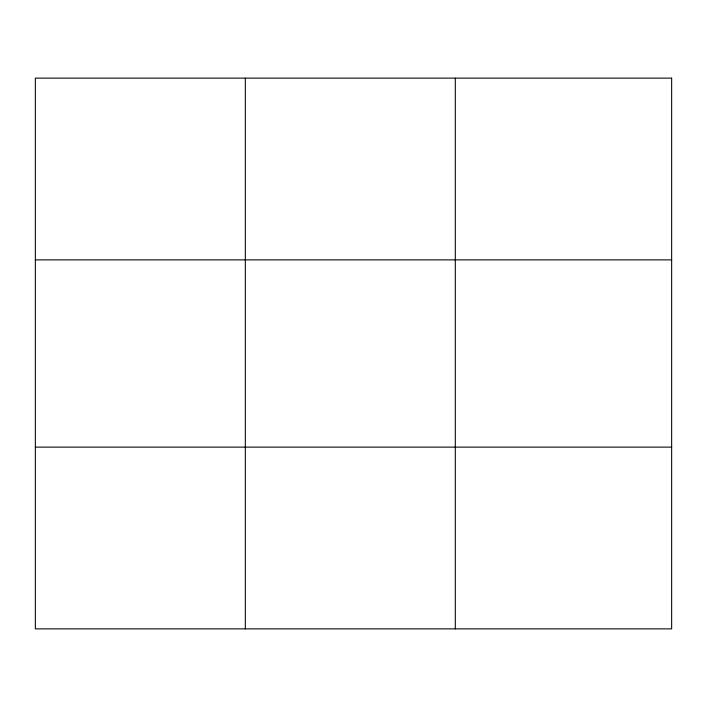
<?xml version="1.0" encoding="UTF-8"?>
<svg xmlns="http://www.w3.org/2000/svg" width="707" height="707" viewBox="0 0 707 707"><rect width="100%" height="100%" fill="white"/><g stroke="black" fill="none" stroke-linecap="round" stroke-linejoin="round"><path stroke-width="1.06" d="M245.329 78.132L245.329 628.868M455.308 78.132L455.308 628.868M35.35 259.876L671.65 259.876M35.35 447.124L671.65 447.124M671.65 78.132L671.65 628.868L35.35 628.868L35.35 78.132L671.65 78.132"/></g></svg>
